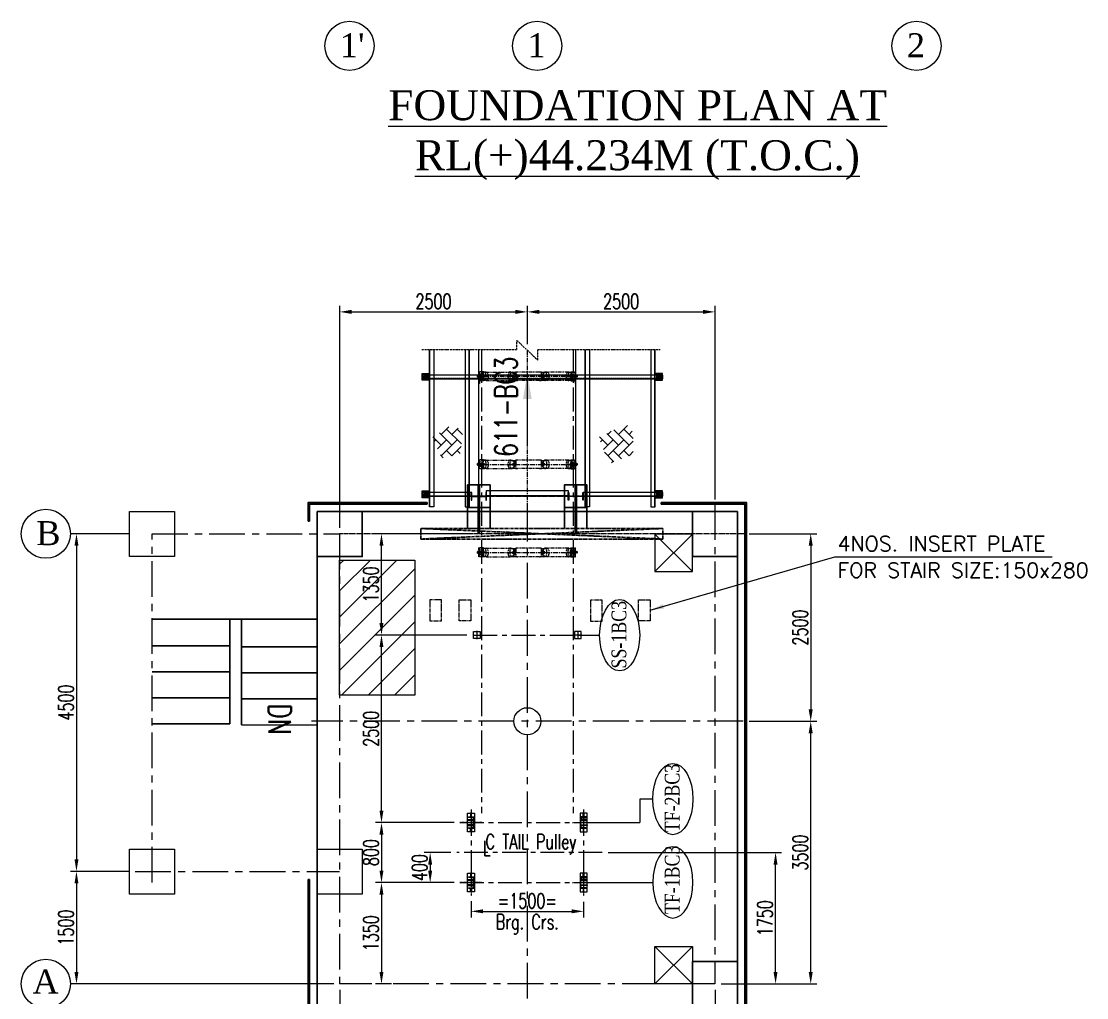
# Model space of a CAD drawing. Header units: millimetres. Extents: x -243837 to -5443, y 40 to 285140.
# Drawn here: x -180454 to -159164, y 9927 to 29450 of the extents above; entities that cross this region are included whole.
import ezdxf
from ezdxf.enums import TextEntityAlignment as Align

# ---------------------------------------------------------------- set-up
doc = ezdxf.new("R2010")
doc.units = ezdxf.units.MM
for name, pattern in [('ACAD_ISO06W100', [37.5, 24, -3, 0.5, -3, 0.5, -3, 0.5, -3]), ('CENTER', [50.8, 31.75, -6.35, 6.35, -6.35]), ('CENTER2', [1.125, 0.75, -0.125, 0.125, -0.125]), ('HIDDEN', [0.375, 0.25, -0.125]), ('PHANTOM', [63.5, 31.75, -6.35, 6.35, -6.35, 6.35, -6.35]), ('PHANTOM2', [1.25, 0.625, -0.125, 0.125, -0.125, 0.125, -0.125])]:
    doc.linetypes.add(name, pattern=pattern)
for name, color, linetype in [('0-45-GRID MARKS', 6, 'Continuous'), ('1', 7, 'Continuous'), ('11', 7, 'Continuous'), ('3', 3, 'Continuous'), ('center', 1, 'CENTER2'), ('CONTOUR35', 4, 'Continuous'), ('CONTOUR50', 4, 'Continuous'), ('MISC', 7, 'Continuous')]:
    doc.layers.add(name, color=color, linetype=linetype)
for name, color, linetype, lineweight in [('2', 3, 'Continuous', 20), ('5', 6, 'Continuous', 30), ('CEN', 1, 'CENTER', 9), ('DIM', 1, 'Continuous', 9), ('PHANTAM', 21, 'PHANTOM', 0), ('phantom', 4, 'PHANTOM', 5), ('R- PHANTOM', 3, 'PHANTOM', 9), ('R-CENTER', 1, 'CENTER2', 5), ('R-OBJECT', 2, 'Continuous', 20)]:
    doc.layers.add(name, color=color, linetype=linetype, lineweight=lineweight)
doc.styles.add('KA', font='romans.shx', dxfattribs={"width": 0.7})
doc.styles.add('ROMANS_BIG', font='romans.shx', dxfattribs={"width": 0.85, "bigfont": 'bigfont.shx'})
doc.styles.add('TIMES', font='times.ttf')
doc.dimstyles.new('100', dxfattribs={"dimscale": 75, "dimtxt": 3, "dimasz": 2.5, "dimexe": 1, "dimexo": 1.5, "dimgap": 1.5, "dimtad": 1, "dimdec": 0, "dimdsep": 46, "dimtxsty": 'ROMANS_BIG', "dimcen": 4, "dimdle": 2, "dimclrd": 1, "dimclre": 1, "dimclrt": 4, "dimadec": 1, "dimazin": 2, "dimtfac": 1, "dimtdec": 0, "dimtmove": 0, "dimatfit": 2, "dimfxl": 1, "dimtfill": 1, "dimarcsym": 0})
doc.dimstyles.new('KAT', dxfattribs={"dimscale": 125, "dimtxt": 2.5, "dimasz": 2, "dimexe": 1, "dimexo": 0.06, "dimgap": 0.5, "dimtad": 1, "dimdec": 0, "dimzin": 0, "dimdsep": 46, "dimtxsty": 'KA', "dimcen": 1.5, "dimclrd": 1, "dimclre": 1, "dimclrt": 4, "dimadec": 0, "dimazin": 0, "dimtfac": 1, "dimtdec": 0, "dimtmove": 0, "dimatfit": 2, "dimfxl": 1.5, "dimtolj": 1, "dimtzin": 0, "dimarcsym": 0})

# ---------------------------------------------------------------- blocks, each defined once
blk = doc.blocks.new('*D1023')
at = {"color": 1, "lineweight": -2, "transparency": 16777216}
for p, q in [((18481, 4083), (18481, 2199)), ((23481, 4083), (23481, 2199)), ((23321, 2279), (18641, 2279))]:
    blk.add_line(p, q, dxfattribs=at)
at = {"color": 1, "transparency": 16777216}
for points in [[(18641, 2305), (18641, 2252), (18481, 2279)], [(23321, 2305), (23321, 2252), (23481, 2279)]]:
    blk.add_solid(points, dxfattribs=at)
at = {"layer": 'DEFPOINTS', "color": 0, "transparency": 16777216}
for p in [(18481, 4163), (23481, 4163), (18481, 2279)]:
    blk.add_point(p, dxfattribs=at)
at = {"color": 2, "transparency": 16777216, "insert": (20981, 2419), "char_height": 200, "attachment_point": 5, "style": 'KA'}
blk.add_mtext('\\A1;5000', dxfattribs=at)
blk = doc.blocks.new('*D1024')
at = {"color": 1, "lineweight": -2, "transparency": 16777216}
for p, q in [((15677, 10163), (14894, 10163)), ((14974, 10003), (14974, 5823)), ((15677, 5663), (14894, 5663))]:
    blk.add_line(p, q, dxfattribs=at)
at = {"color": 1, "transparency": 16777216}
for points in [[(14948, 10003), (15001, 10003), (14974, 10163)], [(14948, 5823), (15001, 5823), (14974, 5663)]]:
    blk.add_solid(points, dxfattribs=at)
at = {"layer": 'DEFPOINTS', "color": 0, "transparency": 16777216}
for p in [(15757, 10163), (14974, 5663), (15757, 5663)]:
    blk.add_point(p, dxfattribs=at)
at = {"color": 2, "transparency": 16777216, "insert": (14834, 7913), "char_height": 200, "attachment_point": 5, "rotation": 90, "style": 'KA'}
blk.add_mtext('\\A1;4500', dxfattribs=at)
blk = doc.blocks.new('*D1025')
at = {"color": 1, "lineweight": -2, "transparency": 16777216}
for p, q in [((23481, 4083), (23481, 2727)), ((20981, 3708), (20981, 2727)), ((21141, 2807), (23321, 2807))]:
    blk.add_line(p, q, dxfattribs=at)
at = {"color": 1, "transparency": 16777216}
for points in [[(21141, 2833), (21141, 2780), (20981, 2807)], [(23321, 2833), (23321, 2780), (23481, 2807)]]:
    blk.add_solid(points, dxfattribs=at)
at = {"layer": 'DEFPOINTS', "color": 0, "transparency": 16777216}
for p in [(23481, 4163), (20981, 3788), (23481, 2807)]:
    blk.add_point(p, dxfattribs=at)
at = {"color": 2, "transparency": 16777216, "insert": (22231, 2947), "char_height": 200, "attachment_point": 5, "style": 'KA'}
blk.add_mtext('\\A1;2500', dxfattribs=at)
blk = doc.blocks.new('*D1026')
at = {"color": 1, "lineweight": -2, "transparency": 16777216}
for p, q in [((18481, 4083), (18481, 2727)), ((20981, 3708), (20981, 2727)), ((20821, 2807), (18641, 2807))]:
    blk.add_line(p, q, dxfattribs=at)
at = {"color": 1, "transparency": 16777216}
for points in [[(18641, 2833), (18641, 2780), (18481, 2807)], [(20821, 2833), (20821, 2780), (20981, 2807)]]:
    blk.add_solid(points, dxfattribs=at)
at = {"layer": 'DEFPOINTS', "color": 0, "transparency": 16777216}
for p in [(18481, 4163), (20981, 3788), (18481, 2807)]:
    blk.add_point(p, dxfattribs=at)
at = {"color": 2, "transparency": 16777216, "insert": (19731, 2947), "char_height": 200, "attachment_point": 5, "style": 'KA'}
blk.add_mtext('\\A1;2500', dxfattribs=at)
blk = doc.blocks.new('*D1027')
at = {"color": 1, "lineweight": -2, "transparency": 16777216}
for p, q in [((15677, 5663), (14894, 5663)), ((14974, 5503), (14974, 4323)), ((18401, 4163), (14894, 4163))]:
    blk.add_line(p, q, dxfattribs=at)
at = {"color": 1, "transparency": 16777216}
for points in [[(14948, 5503), (15001, 5503), (14974, 5663)], [(14948, 4323), (15001, 4323), (14974, 4163)]]:
    blk.add_solid(points, dxfattribs=at)
at = {"layer": 'DEFPOINTS', "color": 0, "transparency": 16777216}
for p in [(15757, 5663), (14974, 4163), (18481, 4163)]:
    blk.add_point(p, dxfattribs=at)
at = {"color": 2, "transparency": 16777216, "insert": (14834, 4913), "char_height": 200, "attachment_point": 5, "rotation": 90, "style": 'KA'}
blk.add_mtext('\\A1;1500', dxfattribs=at)
blk = doc.blocks.new('A$C665F34CB')
at = {"layer": '1'}
for p, q in [((-35, 0), (35, 0)), ((0, 35), (0, -35))]:
    blk.add_line(p, q, dxfattribs=at)
at = {"layer": '2'}
blk.add_lwpolyline([(-35, 35), (35, 35), (35, -35), (-35, -35)], close=True, dxfattribs=at)
for radius in [24, 20.4]:
    blk.add_circle((0, 0), radius, dxfattribs=at)
blk = doc.blocks.new('A$C04D51D45')
at = {"layer": '1', "lineweight": 9}
h = blk.add_hatch(dxfattribs=at)
h.set_pattern_fill('AR-HBONE', color=6, scale=25, angle=-90)
h.set_pattern_definition([(315, (225056.94, -3884224.86), (141.4213562, -1e-13), [300, -100]), (45, (225127.65, -3884295.57), (141.4213562, -1e-13), [300, -100])])
h.paths.add_polyline_path([(-1138, 1010), (-1265, 1288), (-982, 1464), (-861, 1352), (-894, 1063)])
h = blk.add_hatch(dxfattribs=at)
h.set_pattern_fill('AR-HBONE', color=6, scale=25, angle=-90)
h.set_pattern_definition([(315, (227276.91, -3884224.86), (141.4213562, -1e-13), [300, -100]), (45, (227347.62, -3884295.57), (141.4213562, -1e-13), [300, -100])])
h.paths.add_polyline_path([(1082, 930), (955, 1288), (1320, 1464), (1409, 1352), (1412, 1063)])
at = {"color": 1, "linetype": 'CENTER', "lineweight": 9, "ltscale": 2}
blk.add_line((0, 2446), (0, 0), dxfattribs=at)
at = {"layer": '1', "color": 6, "lineweight": 9}
for p, q in [((-645, 500), (-645, 2456)), ((645, 500), (645, 2456)), ((-544, 500), (-747, 500)), ((543, 500), (746, 500))]:
    blk.add_line(p, q, dxfattribs=at)
at = {"layer": '2', "color": 6, "lineweight": 9}
for p, q in [((-1305, 360), (-1305, 2456)), ((-1299, 360), (-1299, 2456)), ((-776, 360), (-776, 2456)), ((-770, 360), (-770, 2456)), ((770, 360), (770, 2456)), ((776, 360), (776, 2456)), ((1699, 360), (1699, 2456)), ((1705, 360), (1705, 2456)), ((-1405, 2066), (1805, 2066))]:
    blk.add_line(p, q, dxfattribs=at)
at = {"layer": '2', "color": 6, "linetype": 'ACAD_ISO06W100', "lineweight": 9}
blk.add_lwpolyline([(-1405, 2456), (-140, 2456), (-140, 2578), (140, 2315), (140, 2456), (1771, 2456)], dxfattribs=at)
at = {"layer": '2', "color": 6, "lineweight": 9}
for points in [[(-1245, 2456), (-1245, 360), (-1305, 360)], [(-830, 2456), (-830, 360), (-770, 360)], [(830, 2456), (830, 360), (770, 360)], [(1645, 2456), (1645, 360), (1705, 360)], [(-1400, 2116), (-1400, 2136), (-1310, 2136), (-1310, 2116)], [(1800, 2116), (1800, 2136), (1710, 2136), (1710, 2116)], [(1805, 2066), (1805, 2116), (-1405, 2116), (-1405, 2066)], [(-1310, 2066), (-1310, 2046), (-1400, 2046), (-1400, 2066)], [(1710, 2066), (1710, 2046), (1800, 2046), (1800, 2066)], [(-1400, 550), (-1400, 570), (-1310, 570), (-1310, 550)], [(1800, 550), (1800, 570), (1710, 570), (1710, 550)], [(-1310, 500), (-1310, 480), (-1400, 480), (-1400, 500)], [(1710, 500), (1710, 480), (1800, 480), (1800, 500)]]:
    blk.add_lwpolyline(points, dxfattribs=at)
for points in [[(-580, 2062, -0.414214), (-584, 2058), (-630, 2058, 0.414214), (-637, 2051), (-637, 2005, -0.414214), (-641, 2001), (-645, 2001), (-645, 2066), (-580, 2066)], [(580, 2062, 0.414214), (585, 2058), (631, 2058, -0.414214), (637, 2051), (637, 2005, 0.414214), (642, 2001), (645, 2001), (645, 2066), (580, 2066)]]:
    blk.add_lwpolyline(points, format="xyb", close=True, dxfattribs=at)
for points in [[(-544, 500), (-544, 575), (543, 575), (543, 500)], [(-747, 500), (-747, 550), (-1405, 550), (-1405, 500)], [(1805, 500), (1805, 550), (746, 550), (746, 500)]]:
    blk.add_lwpolyline(points, close=True, dxfattribs=at)
for points in [[(-739, 489, -0.414214), (-731, 497), (-559, 497, -0.414214), (-552, 489), (-552, 449), (-544, 449), (-544, 551), (-552, 551), (-552, 511, -0.414214), (-559, 503), (-731, 503, -0.414214), (-739, 511), (-739, 551), (-747, 551), (-747, 449), (-739, 449), (-739, 489)], [(738, 489, 0.414214), (731, 497), (559, 497, 0.414214), (551, 489), (551, 449), (543, 449), (543, 551), (551, 551), (551, 511, 0.414214), (559, 503), (731, 503, 0.414214), (738, 511), (738, 551), (746, 551), (746, 449), (738, 449), (738, 489)]]:
    blk.add_lwpolyline(points, format="xyb", dxfattribs=at)
at = {"layer": '3', "color": 6, "linetype": 'HIDDEN', "lineweight": 9}
blk.add_line((-1405, 2072), (1805, 2072), dxfattribs=at)
at = {"layer": '3', "color": 6, "lineweight": 9}
for p, q in [((-1405, 506), (-747, 506)), ((543, 506), (-544, 506)), ((746, 506), (1805, 506))]:
    blk.add_line(p, q, dxfattribs=at)
at = {"layer": 'CEN', "color": 1}
blk.add_line((-1285, 500), (1300, 500), dxfattribs=at)
at = {"layer": 'center', "ltscale": 0.1}
for p, q in [((-645, 650, -2), (-645, 0, -2)), ((645, 650), (645, 0)), ((-795, 500, -2), (-495, 500, -2)), ((495, 500), (795, 500))]:
    blk.add_line(p, q, dxfattribs=at)
at = {"layer": 'CONTOUR35'}
for p, q in [((-795, 650, -33255), (-795, 70, -33255)), ((-653, 650, -33255), (-653, 4, -33255)), ((-638, 650, -33255), (-638, 4, -33255)), ((-495, 650, -33255), (-495, 70, -33255)), ((495, 650, -33253), (495, 70, -33253)), ((638, 650, -33253), (638, 4, -33253)), ((653, 650, -33253), (653, 4, -33253)), ((795, 650, -33253), (795, 70, -33253))]:
    blk.add_line(p, q, dxfattribs=at)
for points, elevation in [([(-495, 350), (-495, 650), (-795, 650), (-795, 350)], -33255), ([(795, 350), (795, 650), (495, 650), (495, 350)], -33253)]:
    blk.add_lwpolyline(points, close=True, dxfattribs=dict(at, elevation=elevation))
at = {"layer": 'MISC', "color": 6, "linetype": 'PHANTOM2', "ltscale": 50}
for p, q in [((1805, -70), (-1420, 70)), ((-1420, -70), (1805, 70))]:
    blk.add_line(p, q, dxfattribs=at)
blk.add_lwpolyline([(1805, -70), (1805, 70), (-1420, 70), (-1420, -70)], close=True, dxfattribs=at)
at = {"layer": 'DIM', "color": 6, "lineweight": 9, "rotation": 270}
for p in [(-1355, 2091), (-1355, 525)]:
    blk.add_blockref('A$C665F34CB', p, dxfattribs=at)
at = {"layer": 'DIM', "color": 6, "lineweight": 9, "xscale": -1.000000000000001, "rotation": 90}
for p in [(1755, 2091), (1755, 525)]:
    blk.add_blockref('A$C665F34CB', p, dxfattribs=at)
blk = doc.blocks.new('A$Cc1e59ba2')
at = {"layer": 'phantom', "ltscale": 1.5}
h = blk.add_hatch(dxfattribs=at)
h.set_pattern_fill('ANSI31', color=256, scale=4, angle=90, style=0)
h.set_pattern_definition([(225, (-355.42745, -107.5471), (-0.3535534, 0.3535534), [])])
h.paths.add_polyline_path([(-656, -172), (-656, -173), (-658, -173), (-658, -172)])
h.paths.add_polyline_path([(-672, -172), (-672, -173), (-675, -173), (-675, -172)])
h = blk.add_hatch(dxfattribs=at)
h.set_pattern_fill('ANSI31', color=256, scale=4, angle=90, style=0)
h.set_pattern_definition([(225, (-355.42745, -138.30226), (-0.3535534, 0.3535534), [])])
h.paths.add_polyline_path([(-656, -525), (-656, -524), (-658, -524), (-658, -525)])
h.paths.add_polyline_path([(-672, -525), (-672, -524), (-675, -524), (-675, -525)])
for p, q in [((-677, 292), (-675, 293)), ((-677, 292), (-677, 281)), ((-656, 293), (-675, 293)), ((-659, 305), (-671, 305)), ((-671, 305), (-671, 293)), ((-671, 305), (-671, 293)), ((-671, 292), (-671, 281)), ((-665, 266), (-665, 290)), ((-660, 305), (-660, 292)), ((-659, 305), (-659, 293)), ((-659, 292), (-659, 281)), ((-653, 292), (-656, 293)), ((-653, 292), (-653, 281)), ((-605, 280), (-725, 280)), ((-725, 215), (-725, 280)), ((-605, 274), (-725, 274)), ((-718, 215), (-725, 215)), ((-722, 181), (-719, 208)), ((-722, 181), (-722, -104)), ((-718, 200), (-718, 274)), ((-718, 274), (-612, 274)), ((-612, 215), (-718, 215)), ((-635, 269), (-695, 269)), ((-695, 212), (-695, 269)), ((-635, 261), (-695, 261)), ((-635, 219), (-695, 219)), ((-635, 212), (-695, 212)), ((-653, 281), (-677, 281)), ((-675, 281), (-675, 280)), ((-673, 210), (-673, 225)), ((-672, 280), (-672, 274)), ((-672, 280), (-672, 274)), ((-671, 280), (-671, 277)), ((-659, 277), (-671, 277)), ((-671, 277), (-671, 275)), ((-671, 275), (-671, 209)), ((-671, 275), (-659, 275)), ((-659, 237), (-671, 237)), ((-665, 269), (-665, 274)), ((-660, 277), (-660, 275)), ((-659, 280), (-659, 277)), ((-659, 275), (-659, 209)), ((-658, 280), (-658, 274)), ((-658, 280), (-658, 273)), ((-657, 210), (-657, 225)), ((-655, 281), (-655, 280)), ((-651, 215), (-655, 215)), ((-645, 215), (-651, 215)), ((-635, 212), (-635, 269)), ((-612, 200), (-612, 274)), ((-605, 215), (-612, 215)), ((-608, 181), (-611, 206)), ((-608, 181), (-608, -104)), ((-605, 215), (-605, 280)), ((-722, -104), (-720, -129)), ((-718, -177), (-718, -134)), ((-673, -133), (-673, -148)), ((-657, -133), (-657, -148)), ((-612, -177), (-612, -134)), ((-608, -104), (-611, -129)), ((-722, -200), (-722, -497)), ((-720, -177), (-611, -177)), ((-720, -180), (-611, -180)), ((-695, -151), (-635, -151)), ((-695, -158), (-695, -151)), ((-693, -177), (-692, -175)), ((-689, -173), (-692, -175)), ((-692, -177), (-692, -175)), ((-692, -177), (-692, -175)), ((-673, -173), (-689, -173)), ((-675, -172), (-675, -173)), ((-656, -172), (-675, -172)), ((-656, -173), (-675, -173)), ((-672, -158), (-673, -159)), ((-673, -159), (-672, -158)), ((-673, -159), (-673, -160)), ((-673, -160), (-673, -159)), ((-673, -159), (-670, -159)), ((-670, -159), (-673, -159)), ((-673, -166), (-673, -172)), ((-657, -172), (-673, -172)), ((-657, -173), (-673, -173)), ((-658, -158), (-672, -158)), ((-658, -158), (-672, -158)), ((-672, -172), (-672, -173)), ((-670, -158), (-670, -166)), ((-661, -166), (-670, -166)), ((-665, -177), (-665, -166)), ((-661, -158), (-661, -166)), ((-657, -159), (-661, -159)), ((-657, -159), (-661, -159)), ((-658, -158), (-657, -159)), ((-658, -158), (-657, -159)), ((-657, -159), (-658, -158)), ((-658, -172), (-658, -173)), ((-657, -166), (-657, -158)), ((-657, -159), (-657, -160)), ((-657, -160), (-657, -159)), ((-657, -166), (-657, -172)), ((-642, -173), (-657, -173)), ((-656, -172), (-656, -173)), ((-642, -173), (-638, -175)), ((-639, -177), (-638, -175)), ((-639, -177), (-638, -175)), ((-638, -177), (-638, -175)), ((-635, -158), (-635, -151)), ((-608, -200, 8), (-608, -497, 8)), ((-720, -518), (-611, -518)), ((-720, -520), (-611, -520)), ((-718, -574), (-718, -520)), ((-695, -539), (-695, -546)), ((-695, -546), (-635, -546)), ((-693, -520), (-692, -522)), ((-692, -520), (-692, -522)), ((-692, -520), (-692, -522)), ((-689, -524), (-692, -522)), ((-673, -524), (-689, -524)), ((-675, -525), (-675, -524)), ((-656, -524), (-675, -524)), ((-656, -525), (-675, -525)), ((-657, -524), (-673, -524)), ((-657, -525), (-673, -525)), ((-673, -531), (-673, -525)), ((-673, -538), (-673, -537)), ((-673, -537), (-673, -538)), ((-673, -538), (-670, -538)), ((-672, -539), (-673, -538)), ((-673, -538), (-672, -539)), ((-670, -538), (-673, -538)), ((-673, -564), (-673, -549)), ((-672, -525), (-672, -524)), ((-658, -539), (-672, -539)), ((-658, -539), (-672, -539)), ((-661, -531), (-670, -531)), ((-670, -539), (-670, -531)), ((-665, -531), (-665, -520)), ((-661, -539), (-661, -531)), ((-657, -538), (-661, -538)), ((-657, -538), (-661, -538)), ((-658, -525), (-658, -524)), ((-658, -539), (-657, -538)), ((-658, -539), (-657, -538)), ((-657, -538), (-658, -539)), ((-642, -524), (-657, -524)), ((-657, -531), (-657, -525)), ((-657, -531), (-657, -539)), ((-657, -538), (-657, -537)), ((-657, -537), (-657, -538)), ((-657, -564), (-657, -549)), ((-656, -525), (-656, -524)), ((-642, -524), (-638, -522)), ((-639, -520), (-638, -522)), ((-639, -520), (-638, -522)), ((-638, -520), (-638, -522)), ((-635, -539), (-635, -546)), ((-612, -574), (-612, -520)), ((-722, -594), (-720, -568)), ((-722, -914, -33), (-722, -594)), ((-608, -594), (-611, -568)), ((-608, -914, -33), (-608, -594)), ((-718, -947, -33), (-725, -947, -33)), ((-725, -947, -33), (-725, -1012, -33)), ((-722, -914, -33), (-719, -940, -33)), ((-718, -933, -33), (-718, -1006, -33)), ((-612, -947, -33), (-718, -947, -33)), ((-635, -944, -33), (-695, -944, -33)), ((-695, -944, -33), (-695, -1001, -33)), ((-635, -951, -33), (-695, -951, -33)), ((-635, -993, -33), (-695, -993, -33)), ((-673, -943, -33), (-673, -958, -33)), ((-659, -934), (-671, -934)), ((-671, -934), (-671, -1026, -33)), ((-671, -934), (-671, -1026, -33)), ((-671, -1007, -33), (-671, -941, -33)), ((-659, -969, -33), (-671, -969, -33)), ((-660, -934), (-660, -1025, -33)), ((-659, -934), (-659, -1026, -33)), ((-659, -1007, -33), (-659, -941, -33)), ((-657, -943, -33), (-657, -958, -33)), ((-651, -947, -33), (-655, -947, -33)), ((-645, -947, -33), (-651, -947, -33)), ((-635, -944, -33), (-635, -1001, -33)), ((-612, -933, -33), (-612, -1006, -33)), ((-605, -947, -33), (-612, -947, -33)), ((-608, -914, -33), (-611, -939, -33)), ((-605, -947, -33), (-605, -1012, -33)), ((-605, -1006, -33), (-725, -1006, -33)), ((-605, -1012, -33), (-725, -1012, -33)), ((-718, -1006, -33), (-612, -1006, -33)), ((-635, -1001, -33), (-695, -1001, -33)), ((-677, -1025, -33), (-677, -1014, -33)), ((-653, -1014, -33), (-677, -1014, -33)), ((-677, -1025, -33), (-675, -1026, -33)), ((-675, -1014, -33), (-675, -1012, -33)), ((-656, -1026, -33), (-675, -1026, -33)), ((-672, -1012, -33), (-672, -1006, -33)), ((-672, -1012, -33), (-672, -1006, -33)), ((-671, -1009, -33), (-671, -1007, -33)), ((-671, -1007, -33), (-659, -1007, -33)), ((-659, -1009, -33), (-671, -1009, -33)), ((-671, -1012, -33), (-671, -1009, -33)), ((-671, -1025, -33), (-671, -1014, -33)), ((-665, -999, -33), (-665, -1023, -33)), ((-665, -1001, -33), (-665, -1006, -33)), ((-660, -1009, -33), (-660, -1007, -33)), ((-659, -1012, -33), (-659, -1009, -33)), ((-659, -1025, -33), (-659, -1014, -33)), ((-658, -1012, -33), (-658, -1006, -33)), ((-658, -1012, -33), (-658, -1006, -33)), ((-653, -1025, -33), (-656, -1026, -33)), ((-655, -1014, -33), (-655, -1012, -33)), ((-653, -1025, -33), (-653, -1014, -33))]:
    blk.add_line(p, q, dxfattribs=at)
at = {"layer": 'phantom', "color": 1, "linetype": 'CENTER', "ltscale": 2}
blk.add_line((-665, -1037, 8), (-665, 310, 8), dxfattribs=at)
at = {"layer": 'phantom', "ltscale": 1.5}
for points in [[(-695, -166), (-695, -158), (-635, -158), (-635, -166)], [(-695, -531), (-695, -539), (-635, -539), (-635, -531)]]:
    blk.add_lwpolyline(points, close=True, dxfattribs=at)
for centre in [(-665, 209), (-665, -941, -33)]:
    blk.add_circle(centre, 6, dxfattribs=at)
for centre, radius, start, end in [((-674, 289), 4.24, 45, 135), ((-665, 295), 10.9, 56.6036, 123.3964), ((-665, 278), 15, 66.4634, 113.5366), ((-656, 289), 4.24, 45, 135), ((-632, -200), 90, 165.2922, 180), ((-698, -200), 90, 0, 14.7078), ((-632, -497), 90, 180, 194.7078), ((-698, -497), 90, 345.2922, 0), ((-665, -925), 10.9, 236.6036, 303.3964), ((-674, -1022, -33), 4.24, 225, 315), ((-665, -1011, -33), 15, 246.4634, 293.5366), ((-656, -1022, -33), 4.24, 225, 315)]:
    blk.add_arc(centre, radius, start, end, dxfattribs=at)
for centre, major_axis, start_param, end_param in [((-665, 181), (-57.1, 0), 5.761132, 9.946831), ((-665, 225), (-8, 0), 5.576234, 10.13173), ((-665, -549), (-8, 0), 5.576234, 10.13173), ((-665, -594), (-57.1, 0), 5.761132, 9.946831)]:
    blk.add_ellipse(centre, major_axis=major_axis, ratio=0.5, start_param=start_param, end_param=end_param, dxfattribs=at)
for centre, major_axis in [((-665, 206), (-54.2, 0)), ((-665, 210), (-8, 0)), ((-665, 226), (-7, 0)), ((-665, -568), (-54.2, 0)), ((-665, -564), (-8, 0)), ((-665, -548), (-7, 0))]:
    blk.add_ellipse(centre, major_axis=major_axis, ratio=0.5, dxfattribs=at)
at = {"layer": 'phantom', "ltscale": 1.5, "extrusion": (0, 0, -1)}
for centre, major_axis, start_param, end_param in [((-665, -104), (-57.1, 0), 5.761132, 9.946831), ((-665, -148), (-8, 0), 5.576234, 10.13173), ((-665, -914, -33), (-57.1, 0), 5.761132, 9.946831), ((-665, -958, -33), (-8, 0), 5.576234, 10.13173)]:
    blk.add_ellipse(centre, major_axis=major_axis, ratio=0.5, start_param=start_param, end_param=end_param, dxfattribs=at)
for centre, major_axis in [((-665, -129), (-54.2, 0)), ((-665, -133), (-8, 0)), ((-665, -149), (-7, 0)), ((-665, -939, -33), (-54.2, 0)), ((-665, -943, -33), (-8, 0)), ((-665, -959, -33), (-7, 0))]:
    blk.add_ellipse(centre, major_axis=major_axis, ratio=0.5, dxfattribs=at)
blk = doc.blocks.new('*D1028')
at = {"color": 1, "lineweight": -2, "transparency": 16777216}
for p, q in [((18481, 10243), (18481, 13201)), ((20981, 12690), (20981, 13201)), ((18641, 13121), (20821, 13121))]:
    blk.add_line(p, q, dxfattribs=at)
at = {"color": 1, "transparency": 16777216}
for points in [[(18641, 13148), (18641, 13094), (18481, 13121)], [(20821, 13148), (20821, 13094), (20981, 13121)]]:
    blk.add_solid(points, dxfattribs=at)
at = {"layer": 'DEFPOINTS', "color": 0, "transparency": 16777216}
for p in [(20981, 13121), (20981, 12610), (18481, 10163, 27)]:
    blk.add_point(p, dxfattribs=at)
at = {"color": 2, "transparency": 16777216, "insert": (19731, 13261), "char_height": 200, "attachment_point": 5, "style": 'KA'}
blk.add_mtext('\\A1;2500', dxfattribs=at)
blk = doc.blocks.new('*D1029')
at = {"color": 1, "lineweight": -2, "transparency": 16777216}
for p, q in [((20981, 12690), (20981, 13201)), ((23481, 10618), (23481, 13201)), ((21141, 13121), (23321, 13121))]:
    blk.add_line(p, q, dxfattribs=at)
at = {"color": 1, "transparency": 16777216}
for points in [[(21141, 13148), (21141, 13094), (20981, 13121)], [(23321, 13148), (23321, 13094), (23481, 13121)]]:
    blk.add_solid(points, dxfattribs=at)
at = {"layer": 'DEFPOINTS', "color": 0, "transparency": 16777216}
for p in [(23481, 13121), (20981, 12610), (23481, 10538, 27)]:
    blk.add_point(p, dxfattribs=at)
at = {"color": 2, "transparency": 16777216, "insert": (22231, 13261), "char_height": 200, "attachment_point": 5, "style": 'KA'}
blk.add_mtext('\\A1;2500', dxfattribs=at)
blk = doc.blocks.new('*D1043')
at = {"color": 1, "lineweight": -2, "transparency": 16777216}
for p, q in [((23936, 10163), (24836, 10163)), ((24756, 10003), (24756, 7823)), ((23936, 7663), (24836, 7663))]:
    blk.add_line(p, q, dxfattribs=at)
at = {"color": 1, "transparency": 16777216}
for points in [[(24729, 10003), (24783, 10003), (24756, 10163)], [(24729, 7823), (24783, 7823), (24756, 7663)]]:
    blk.add_solid(points, dxfattribs=at)
at = {"layer": 'DEFPOINTS', "color": 0, "transparency": 16777216}
for p in [(23856, 10163, 27), (23856, 7663), (24756, 7663)]:
    blk.add_point(p, dxfattribs=at)
at = {"color": 2, "transparency": 16777216, "insert": (24616, 8913), "char_height": 200, "attachment_point": 5, "rotation": 90, "style": 'KA'}
blk.add_mtext('\\A1;2500', dxfattribs=at)
blk = doc.blocks.new('*D1030')
at = {"color": 1, "lineweight": -2, "transparency": 16777216}
for p, q in [((22059, 5914), (24368, 5914)), ((24288, 4323), (24288, 5754)), ((23561, 4163), (24368, 4163))]:
    blk.add_line(p, q, dxfattribs=at)
at = {"color": 1, "transparency": 16777216}
for points in [[(24261, 5754), (24314, 5754), (24288, 5914)], [(24261, 4323), (24314, 4323), (24288, 4163)]]:
    blk.add_solid(points, dxfattribs=at)
at = {"layer": 'DEFPOINTS', "color": 0, "transparency": 16777216}
for p in [(21979, 5914, 149), (24288, 5914), (23481, 4163, 27)]:
    blk.add_point(p, dxfattribs=at)
at = {"color": 2, "transparency": 16777216, "insert": (24148, 5038), "char_height": 200, "attachment_point": 5, "rotation": 90, "style": 'KA'}
blk.add_mtext('\\A1;1750', dxfattribs=at)
blk = doc.blocks.new('*D1031')
at = {"color": 1, "lineweight": -2, "transparency": 16777216}
for p, q in [((23936, 7663), (24836, 7663)), ((24756, 4323), (24756, 7503)), ((23561, 4163), (24836, 4163))]:
    blk.add_line(p, q, dxfattribs=at)
at = {"color": 1, "transparency": 16777216}
for points in [[(24729, 7503), (24783, 7503), (24756, 7663)], [(24729, 4323), (24783, 4323), (24756, 4163)]]:
    blk.add_solid(points, dxfattribs=at)
at = {"layer": 'DEFPOINTS', "color": 0, "transparency": 16777216}
for p in [(23856, 7663, 27), (24756, 7663), (23481, 4163, 27)]:
    blk.add_point(p, dxfattribs=at)
at = {"color": 2, "transparency": 16777216, "insert": (24616, 5913), "char_height": 200, "attachment_point": 5, "rotation": 90, "style": 'KA'}
blk.add_mtext('\\A1;3500', dxfattribs=at)
blk = doc.blocks.new('A$C5DC45814')
blk = doc.blocks.new('A$C8224f3f4')
at = {"layer": 'CEN', "ltscale": 0.05}
blk.add_line((-222, -121), (-571, -121), dxfattribs=at)
at = {"layer": 'R-CENTER', "ltscale": 0.1}
for p, q in [((-397, -267), (-397, 26)), ((-432, -169), (-432, -74)), ((-362, -169), (-362, -74))]:
    blk.add_line(p, q, dxfattribs=at)
at = {"layer": 'R-OBJECT'}
for p, q in [((-472, -86), (-472, -161)), ((-472, -161), (-472, -86)), ((-472, -86), (-469, -86)), ((-465, -90), (-460, -147)), ((-333, -147), (-328, -90)), ((-324, -86), (-322, -86)), ((-322, -86), (-322, -161)), ((-322, -161), (-472, -161)), ((-450, -156), (-343, -156))]:
    blk.add_line(p, q, dxfattribs=at)
at = {"layer": 'R-OBJECT', "ltscale": 0.2}
blk.add_lwpolyline([(-272, -169), (-522, -169), (-522, -74), (-272, -74)], close=True, dxfattribs=at)
at = {"layer": 'R-OBJECT'}
for points in [[(-472, -126), (-522, -126), (-522, -116), (-472, -116)], [(-427, -156), (-427, -74), (-437, -74), (-437, -156)], [(-367, -156), (-367, -74), (-357, -74), (-357, -156)], [(-322, -126), (-272, -126), (-272, -116), (-322, -116)]]:
    blk.add_lwpolyline(points, close=True, dxfattribs=at)
for centre, radius, start, end in [((-469, -90), 4, 5, 90), ((-324, -90), 4, 90, 175), ((-450, -146), 10, 185, 270), ((-343, -146), 10, 270, 355)]:
    blk.add_arc(centre, radius, start, end, dxfattribs=at)
blk = doc.blocks.new('*D1032')
at = {"color": 1, "lineweight": -2, "transparency": 16777216}
for p, q in [((20004, 6313), (18958, 6313)), ((19038, 6153), (19038, 5673)), ((20004, 5513), (18958, 5513))]:
    blk.add_line(p, q, dxfattribs=at)
at = {"color": 1, "transparency": 16777216}
for points in [[(19011, 6153), (19064, 6153), (19038, 6313)], [(19011, 5673), (19064, 5673), (19038, 5513)]]:
    blk.add_solid(points, dxfattribs=at)
at = {"layer": 'DEFPOINTS', "color": 0, "transparency": 16777216}
for p in [(20084, 6313, 27), (19038, 5513), (20084, 5513, 27)]:
    blk.add_point(p, dxfattribs=at)
at = {"color": 2, "transparency": 16777216, "insert": (18898, 5913), "char_height": 200, "attachment_point": 5, "rotation": 90, "style": 'KA'}
blk.add_mtext('\\A1;800', dxfattribs=at)
blk = doc.blocks.new('*D1033')
at = {"color": 1, "lineweight": -2, "transparency": 16777216}
for p, q in [((20004, 5513), (18958, 5513)), ((19038, 5353), (19038, 4323)), ((19172, 4163), (18958, 4163))]:
    blk.add_line(p, q, dxfattribs=at)
at = {"color": 1, "transparency": 16777216}
for points in [[(19011, 5353), (19064, 5353), (19038, 5513)], [(19011, 4323), (19064, 4323), (19038, 4163)]]:
    blk.add_solid(points, dxfattribs=at)
at = {"layer": 'DEFPOINTS', "color": 0, "transparency": 16777216}
for p in [(20084, 5513, 27), (19038, 4163), (19252, 4163)]:
    blk.add_point(p, dxfattribs=at)
at = {"color": 2, "transparency": 16777216, "insert": (18898, 4838), "char_height": 200, "attachment_point": 5, "rotation": 90, "style": 'KA'}
blk.add_mtext('\\A1;1350', dxfattribs=at)
blk = doc.blocks.new('*D1034')
at = {"color": 1, "lineweight": -2, "transparency": 16777216}
for p, q in [((20174, 8813), (18958, 8813)), ((19038, 6473), (19038, 8653)), ((20004, 6313), (18958, 6313))]:
    blk.add_line(p, q, dxfattribs=at)
at = {"color": 1, "transparency": 16777216}
for points in [[(19011, 8653), (19064, 8653), (19038, 8813)], [(19011, 6473), (19064, 6473), (19038, 6313)]]:
    blk.add_solid(points, dxfattribs=at)
at = {"layer": 'DEFPOINTS', "color": 0, "transparency": 16777216}
for p in [(19038, 8813), (20254, 8813, 27), (20084, 6313, 27)]:
    blk.add_point(p, dxfattribs=at)
at = {"color": 2, "transparency": 16777216, "insert": (18898, 7563), "char_height": 200, "attachment_point": 5, "rotation": 90, "style": 'KA'}
blk.add_mtext('\\A1;2500', dxfattribs=at)
blk = doc.blocks.new('*D1035')
at = {"color": 1, "lineweight": -2, "transparency": 16777216}
for p, q in [((20231, 5267), (20231, 5050)), ((21731, 5259), (21731, 5050)), ((20391, 5130), (21571, 5130))]:
    blk.add_line(p, q, dxfattribs=at)
at = {"color": 1, "transparency": 16777216}
for points in [[(20391, 5157), (20391, 5104), (20231, 5130)], [(21571, 5157), (21571, 5104), (21731, 5130)]]:
    blk.add_solid(points, dxfattribs=at)
at = {"layer": 'DEFPOINTS', "color": 0, "transparency": 16777216}
for p in [(20231, 5347, 27), (21731, 5339, 27), (21731, 5130)]:
    blk.add_point(p, dxfattribs=at)
at = {"color": 2, "transparency": 16777216, "char_height": 200, "attachment_point": 5, "style": 'KA'}
for s, insert in [('\\A1;=1500=', (20981, 5270)), ('\\A1;Brg. Crs.', (20981, 4957))]:
    blk.add_mtext(s, dxfattribs=dict(at, insert=insert))
blk = doc.blocks.new('*D1044')
at = {"color": 1, "lineweight": -2, "transparency": 16777216}
for p, q in [((19960, 5914), (19606, 5914)), ((19686, 5754), (19686, 5673)), ((20004, 5513), (19606, 5513))]:
    blk.add_line(p, q, dxfattribs=at)
at = {"color": 1, "transparency": 16777216}
for points in [[(19660, 5754), (19713, 5754), (19686, 5914)], [(19660, 5673), (19713, 5673), (19686, 5513)]]:
    blk.add_solid(points, dxfattribs=at)
at = {"layer": 'DEFPOINTS', "color": 0, "transparency": 16777216}
for p in [(20040, 5914, 149), (19686, 5513), (20084, 5513, 27)]:
    blk.add_point(p, dxfattribs=at)
at = {"color": 2, "transparency": 16777216, "insert": (19546, 5713), "char_height": 200, "attachment_point": 5, "rotation": 90, "style": 'KA'}
blk.add_mtext('\\A1;400', dxfattribs=at)
blk = doc.blocks.new('*D1036')
at = {"color": 1, "lineweight": -2, "transparency": 16777216}
for p, q in [((20174, 10163), (18958, 10163)), ((19038, 8973), (19038, 10003)), ((20174, 8813), (18958, 8813))]:
    blk.add_line(p, q, dxfattribs=at)
at = {"color": 1, "transparency": 16777216}
for points in [[(19011, 10003), (19064, 10003), (19038, 10163)], [(19011, 8973), (19064, 8973), (19038, 8813)]]:
    blk.add_solid(points, dxfattribs=at)
at = {"layer": 'DEFPOINTS', "color": 0, "transparency": 16777216}
for p in [(19038, 10163), (20254, 10163), (20254, 8813, 27)]:
    blk.add_point(p, dxfattribs=at)
at = {"color": 2, "transparency": 16777216, "insert": (18898, 9488), "char_height": 200, "attachment_point": 5, "rotation": 90, "style": 'KA'}
blk.add_mtext('\\A1;1350', dxfattribs=at)
blk = doc.blocks.new('RL41.234 NEW')
at = {"color": 1}
for centre in [(17845.9, 1842.8, 47.4), (20345.9, 1842.8, 47.4), (25399.9, 1842.8, 47.4)]:
    blk.add_circle(centre, 327.5, dxfattribs=at)
at = {"color": 2, "style": 'TIMES'}
for s, p in [("1'", (17717.7, 1691, 47.4)), ('1', (20217.7, 1691, 47.4)), ('2', (25271.7, 1691, 47.4))]:
    blk.add_text(s, height=320, dxfattribs=at).set_placement(p)
at = {"color": 2, "insert": (17501.2, 1252, 20.7), "char_height": 400, "width": 8194.311, "attachment_point": 1, "style": 'TIMES'}
blk.add_mtext('\\pi860.96;{\\LFOUNDATION PLAN AT \\P\\pi1216.4;RL(+)44.234M (T.O.C.)}', dxfattribs=at)
blk = doc.blocks.new('26.349')
h = blk.add_hatch()
h.set_pattern_fill('ANSI31', color=256, scale=2000)
h.set_pattern_definition([(45, (-861137.82, -289678.22), (-176.776695, 176.776695), [])])
h.paths.add_polyline_path([(19480.6, 8013.4), (18480.6, 8013.4), (18480.6, 9813.4), (19480.6, 9813.4)])
at = {"color": 3}
blk.add_line((20980.6, 12307.3, -74.3), (20980.6, 11334.4, -74.3), dxfattribs=at)
at = {"extrusion": (2.19374e-05, 8.32517e-06, 1)}
for p, q in [((23180.6, 10159.4, 74.1), (22680.6, 9659.4, 74.2)), ((22680.6, 10159.4, 74.1), (23180.6, 9659.4, 74.1))]:
    blk.add_line(p, q, dxfattribs=at)
at = {"color": 1}
for p, q in [((21707.6, 8813.4, 47.4), (21943.7, 8813.4, 47.4)), ((22653, 6626.9, 47.4), (22480.4, 6626.9, 47.4)), ((22480.4, 6626.9, 47.4), (22480.4, 6313.4, 47.4)), ((21877.5, 6313.4, 47.4), (22480.4, 6313.4, 47.4)), ((21877.5, 5513.4, 47.4), (22660.6, 5513.4, 47.4))]:
    blk.add_line(p, q, dxfattribs=at)
at = {"extrusion": (2.19374e-05, -8.32517e-06, 1)}
for p, q in [((23180.6, 4163.4, 47.4), (22680.6, 4663.4, 47.4)), ((22680.6, 4163.4, 47.4), (23180.6, 4663.4, 47.4))]:
    blk.add_line(p, q, dxfattribs=at)
at = {"color": 6, "elevation": 47.4}
for points in [[(15680.6, 10459.4), (16280.6, 10459.4), (16280.6, 9859.4), (15680.6, 9859.4)], [(15680.6, 5959.4), (16280.6, 5959.4), (16280.6, 5359.4), (15680.6, 5359.4)], [(18180.5, 5959.4), (18780.5, 5959.4), (18780.5, 5359.4), (18180.5, 5359.4)]]:
    blk.add_lwpolyline(points, close=True, dxfattribs=at)
at = {"extrusion": (2.19374e-05, 8.32517e-06, 1), "elevation": 74.7}
blk.add_lwpolyline([(22680.6, 10159.4), (22680.6, 9659.4), (23180.6, 9659.4), (23180.6, 10159.4)], close=True, dxfattribs=at)
at = {"extrusion": (2.19374e-05, -8.32517e-06, 1), "elevation": 47.9}
blk.add_lwpolyline([(22680.6, 4163.4), (22680.6, 4663.4), (23180.6, 4663.4), (23180.6, 4163.4)], close=True, dxfattribs=at)
at = {"color": 1}
for centre in [(14566.9, 10163.4, 47.4), (14566.9, 4163.4, 47.4)]:
    blk.add_circle(centre, 327.5, dxfattribs=at)
blk.add_circle((20980.5, 7663.6, 20.7), 180.9)
for centre in [(22211, 8811.1, 47.4), (22920.3, 6626.9, 47.4)]:
    blk.add_ellipse(centre, major_axis=(0, -475), ratio=0.56274, dxfattribs=at)
at = {"color": 1, "extrusion": (0, 0, -1)}
blk.add_ellipse((22920.3, 5516.3, 47.4), major_axis=(0, 475), ratio=0.56274, dxfattribs=at)
at = {"color": 3}
blk.add_solid([(20922.9, 11960.7, -74.3), (21038.4, 11960.7, -74.3), (20980.6, 12307.2, -74.3)], dxfattribs=at)
at = {"layer": '0-45-GRID MARKS'}
for p, q in [((19648.3, 10579.4, 47.4), (19648.3, 10559.4, 47.4)), ((22763.4, 10579.4, 47.4), (22763.4, 10559.4, 47.4)), ((18060.6, 10329.1, 47.4), (18080.6, 10329.1, 47.4)), ((18060.6, 5553.3, 47.4), (18080.6, 5553.3, 47.4))]:
    blk.add_line(p, q, dxfattribs=at)
at = {"layer": '0-45-GRID MARKS', "elevation": 47.4}
for points in [[(18060.6, 10329.1), (18060.6, 10579.4), (19648.3, 10579.4)], [(22763.4, 10579.4), (23900.6, 10579.4), (23900.6, 3743.4), (18060.6, 3743.4), (18060.6, 5553.3)], [(18080.6, 10329.1), (18080.6, 10559.4), (19648.3, 10559.4)], [(22763.4, 10559.4), (23880.6, 10559.4), (23880.6, 3763.4), (18080.6, 3763.4), (18080.6, 5553.3)]]:
    blk.add_lwpolyline(points, dxfattribs=at)
for points in [[(18180.6, 10459.4), (18780.6, 10459.4), (18780.6, 9859.4), (18180.6, 9859.4)], [(18180.6, 10459.4), (23780.6, 10459.4), (23780.6, 3863.4), (18180.6, 3863.4)], [(23180.6, 10459.4), (23780.6, 10459.4), (23780.6, 9859.4), (23180.6, 9859.4)], [(23180.6, 4463.4), (23780.6, 4463.4), (23780.6, 3863.4), (23180.6, 3863.4)]]:
    blk.add_lwpolyline(points, close=True, dxfattribs=at)
at = {"layer": '5', "color": 3, "ltscale": 0.75, "extrusion": (-8.32378e-06, 2.19344e-05, 1)}
for p, q in [((15980.6, 8669.5, 1468150.1), (17017.6, 8669.5, 1468150.1)), ((17172.6, 8655.1, 1468150.1), (18180.6, 8655.1, 1468150.1)), ((15980.6, 8323.6, 1468150.1), (17017.6, 8323.6, 1468150.1)), ((17172.6, 8309.2, 1468150.1), (18180.6, 8308.1, 1468150.1)), ((15980.6, 7976.3, 1468150.1), (17017.6, 7976.4, 1468150.1)), ((17172.6, 7962, 1468150.1), (18180.6, 7960.8, 1468150.1)), ((15980.6, 7629, 1468150.1), (17017.6, 7629.1, 1468150.1)), ((17172.6, 7614.7, 1468150.1), (18180.6, 7613.6, 1468150.1))]:
    blk.add_line(p, q, dxfattribs=at)
at = {"layer": 'CEN', "color": 1, "ltscale": 15}
for p, q in [((20980.6, 10538.4, 47.4), (20980.6, 3813.4, 47.4)), ((23480.6, 10556.4, 47.4), (23480.6, 4163.4, 47.4)), ((15980.6, 5513.6, 47.4), (15980.6, 10163.4, 47.4)), ((15980.6, 10163.4, 47.4), (18480.6, 10163.4, 47.4)), ((18480.6, 10163.4, 47.4), (18480.6, 4163.4, 47.4)), ((23855.6, 7663.4, 20.7), (18105.6, 7663.4, 20.7)), ((15756.6, 5663.4, 47.4), (18480.6, 5663.4, 47.4)), ((23480.6, 4163.4, 47.4), (18480.6, 4163.4, 47.4))]:
    blk.add_line(p, q, dxfattribs=at)
at = {"layer": 'CEN', "color": 1}
blk.add_line((23866.4, 10163.4, 47.4), (18480.6, 10163.4, 47.4), dxfattribs=at)
at = {"layer": 'CONTOUR50', "ltscale": 0.75, "extrusion": (-8.32378e-06, 2.19344e-05, 1)}
blk.add_line((15980.6, 9025.6, 47.4), (18180.6, 9025.6, 47.4), dxfattribs=at)
at = {"layer": 'CONTOUR50', "ltscale": 0.75}
for p, q in [((17019.2, 7629.1, 1468150.1), (17019.2, 9025.6, 47.4)), ((17174.2, 7614.7, 1468150.1), (17174.2, 9025.6, 47.4))]:
    blk.add_line(p, q, dxfattribs=at)
at = {"layer": 'PHANTAM', "ltscale": 200}
for p, q in [((21707.6, 8813.4, 47.4), (21599.6, 8813.4, 47.4)), ((21653.6, 8867.4, 47.4), (21653.6, 8759.4, 47.4))]:
    blk.add_line(p, q, dxfattribs=at)
at = {"layer": 'PHANTAM', "ltscale": 200, "elevation": 47.4}
blk.add_lwpolyline([(21698.6, 8768.4), (21698.6, 8858.4), (21608.6, 8858.4), (21608.6, 8768.4)], close=True, dxfattribs=at)
at = {"layer": 'R- PHANTOM'}
for points, elevation in [([(19682.7, 9283.2), (19682.7, 9003.2), (19837.7, 9003.2), (19837.7, 9283.2)], 184.2), ([(20226.8, 9283.2), (20226.8, 9003.2), (20071.8, 9003.2), (20071.8, 9283.2)], 184.2), ([(21823, 9278.8), (21823, 8998.8), (21978, 8998.8), (21978, 9278.8)], 47.4), ([(22615.5, 9283.3), (22615.5, 9003.3), (22460.5, 9003.3), (22460.5, 9283.3)], 184.2)]:
    blk.add_lwpolyline(points, close=True, dxfattribs=dict(at, elevation=elevation))
at = {"layer": 'R-CENTER', "color": 1, "linetype": 'CENTER', "ltscale": 10}
for p, q in [((20371.7, 12619.4, 6.9), (20371.7, 6438.4, 6.9)), ((21591.5, 12619.4, 6.9), (21591.6, 6438.4, 6.9)), ((20253.6, 8813.4, 47.4), (20361.6, 8813.4, 47.4)), ((20253.6, 8813.4, 47.4), (20361.6, 8813.4, 47.4)), ((20262.6, 8813.4, 47.4), (21698.6, 8813.4, 47.4)), ((20307.6, 8867.4, 47.4), (20307.6, 8759.4, 47.4)), ((20307.6, 8867.4, 47.4), (20307.6, 8759.4, 47.4)), ((21707.6, 8813.4, 47.4), (21599.6, 8813.4, 47.4)), ((21653.6, 8867.4, 47.4), (21653.6, 8759.4, 47.4)), ((20230.6, 6454.2, 47.4), (20230.6, 5383.5, 47.4)), ((21730.5, 6454.2, 47.4), (21730.5, 5383.5, 47.4)), ((20083.6, 6313.4, 47.4), (21877.5, 6313.4, 47.4)), ((21979.5, 5913.6, 169.5), (20040.5, 5913.6, 169.5)), ((20083.6, 5513.4, 47.4), (21877.5, 5513.4, 47.4))]:
    blk.add_line(p, q, dxfattribs=at)
at = {"layer": 'R-OBJECT', "ltscale": 10}
for points, elevation in [([(18480.6, 9813.4), (19480.6, 9813.4), (19480.6, 8013.4), (18480.6, 8013.4)], 47.4), ([(20262.6, 8768.4), (20262.6, 8858.4), (20352.6, 8858.4), (20352.6, 8768.4)], 47.4), ([(20262.6, 8768.4), (20262.6, 8858.4), (20352.6, 8858.4), (20352.6, 8768.4)], -82.2), ([(21698.6, 8768.4), (21698.6, 8858.4), (21608.6, 8858.4), (21608.6, 8768.4)], -82.2)]:
    blk.add_lwpolyline(points, close=True, dxfattribs=dict(at, elevation=elevation))
blk.add_blockref('A$C04D51D45', (20980.6, 10163.4, 47.4))
at = {"layer": '11', "linetype": 'ByBlock', "extrusion": (-8.32378e-06, 2.19344e-05, 1)}
ref = blk.add_blockref('A$C5DC45814', (17546.5, 9169.8, 1678344.1), dxfattribs=dict(at, xscale=0.7199999999084189, yscale=0.7199999999084189, zscale=0.7199999999084189, rotation=269.9930526763674))
ref.add_attrib('SS', 'DN', (17546.3, 7862.7, 1678344.1), dxfattribs={"layer": '0', "extrusion": (-8.32378e-06, 2.19344e-05, 1), "height": 300, "rotation": 269.99305, "style": 'ROMANS_BIG', "width": 0.75})
at = {"layer": 'R- PHANTOM', "linetype": 'Continuous', "rotation": 270}
for p in [(21344.8, 11597.5, 39.9), (21344.8, 10423.5, 39.9), (21344.7, 9249.5, 39.9)]:
    blk.add_blockref('A$Cc1e59ba2', p, dxfattribs=at)
at = {"layer": 'R-OBJECT', "ltscale": 0.2, "rotation": 90}
for p in [(20109.7, 6710, 47.4), (20109.4, 5910, 47.4)]:
    blk.add_blockref('A$C8224f3f4', p, dxfattribs=at)
at = {"layer": 'R-OBJECT', "ltscale": 0.2, "xscale": -1, "rotation": 270}
for p in [(21851.7, 6710, 47.4), (21851.7, 5910, 47.4)]:
    blk.add_blockref('A$C8224f3f4', p, dxfattribs=at)
at = {"color": 2, "style": 'TIMES'}
for s, p in [('B', (14438.7, 10011.5, 47.4)), ('A', (14389.3, 4034.4, 47.4))]:
    blk.add_text(s, height=320, dxfattribs=at).set_placement(p)
at = {"color": 2, "style": 'KA'}
for s, p in [('4NOS. INSERT PLATE', (25115.6, 9871.1, 20.7)), ('FOR STAIR SIZE:150x280', (25115.6, 9517.9, 20.7))]:
    blk.add_text(s, height=200, dxfattribs=at).set_placement(p, align=Align.BOTTOM_LEFT)
at = {"color": 2, "style": 'TIMES', "width": 0.8}
for s, p in [('SS-1BC3', (22299.4, 8368.2, 47.4)), ('TF-2BC3', (23008.7, 6184, 47.4)), ('TF-1BC3', (23008.7, 5094.1, 47.4))]:
    blk.add_text(s, height=196.88, rotation=90, dxfattribs=at).set_placement(p)
at = {"color": 2, "insert": (20696.3, 12521.5, 20.7), "char_height": 300, "attachment_point": 6, "rotation": 90, "line_spacing_factor": 1.20048, "style": 'KA'}
blk.add_mtext('611-BC3', dxfattribs=at)
at = {"color": 2, "char_height": 200, "attachment_point": 5, "style": 'KA'}
for s, insert in [('\\A1;C TAIL Pulley', (21030.4, 6026.6, 20.7)), ('\\A1;L', (20442.2, 5970.6, 20.7))]:
    blk.add_mtext(s, dxfattribs=dict(at, insert=insert))
for base, p1, p2, picture, middle in [((20980.6, 13120.9, 20.7), (18480.6, 10163.4, 47.4), (20980.6, 12609.7, 20.7), '*D1028', (19730.6, 13260.9, 20.7)), ((23480.6, 13120.9, 20.7), (20980.6, 12609.7, 20.7), (23480.6, 10538.4, 47.4), '*D1029', (22230.6, 13260.9, 20.7)), ((18480.6, 2278.7, 47.4), (23480.6, 4163.4, 47.4), (18480.6, 4163.4, 47.4), '*D1023', (20980.6, 2418.7, 47.4)), ((18480.6, 2806.7, 47.4), (20980.6, 3788.4, 47.4), (18480.6, 4163.4, 47.4), '*D1026', (19730.6, 2946.7, 47.4)), ((23480.6, 2806.7, 47.4), (20980.6, 3788.4, 47.4), (23480.6, 4163.4, 47.4), '*D1025', (22230.6, 2946.7, 47.4))]:
    dim = blk.add_linear_dim(base=base, p1=p1, p2=p2, dimstyle='KAT', override={"dimscale": 80, "dimexo": 1, "dimclrt": 2, "dimfxl": 0.18, "dimarcsym": 1})
    dim.commit()
    dim.dimension.update_dxf_attribs({"geometry": picture, "text_midpoint": middle})
for base, p1, p2, angle, picture, middle in [((14974.4, 5663.4, 47.4), (15756.6, 10163.4, 47.4), (15756.6, 5663.4, 47.4), 90, '*D1024', (14834.4, 7913.4, 47.4)), ((19037.7, 10163.4, 20.7), (20253.6, 8813.4, 47.4), (20253.6, 10163.4, 20.7), 90, '*D1036', (18897.7, 9488.4, 20.7)), ((24756, 7663.4, 20.7), (23855.6, 10163.4, 47.4), (23855.6, 7663.4, 20.7), 90, '*D1043', (24616, 8913.4, 20.7)), ((19037.7, 8813.4, 20.7), (20083.6, 6313.4, 47.4), (20253.6, 8813.4, 47.4), 270, '*D1034', (18897.7, 7563.4, 20.7)), ((24756, 7663.4, 20.7), (23480.6, 4163.4, 47.4), (23855.6, 7663.4, 47.4), 90, '*D1031', (24616, 5913.4, 20.7)), ((19037.7, 5513.4, 20.7), (20083.6, 6313.4, 47.4), (20083.6, 5513.4, 47.4), 270, '*D1032', (18897.7, 5913.4, 20.7)), ((24287.6, 5913.6, 20.7), (23480.6, 4163.4, 47.4), (21979.5, 5913.6, 169.5), 90, '*D1030', (24147.6, 5038.5, 20.7)), ((14974.4, 4163.4, 47.4), (15756.6, 5663.4, 47.4), (18480.6, 4163.4, 47.4), 90, '*D1027', (14834.4, 4913.4, 47.4)), ((19037.7, 4163.4, 20.7), (20083.6, 5513.4, 47.4), (19252.5, 4163.4, 20.7), 270, '*D1033', (18897.7, 4838.4, 20.7))]:
    dim = blk.add_linear_dim(base=base, p1=p1, p2=p2, angle=angle, dimstyle='KAT', override={"dimscale": 80, "dimexo": 1, "dimclrt": 2, "dimfxl": 0.18, "dimarcsym": 1})
    dim.commit()
    dim.dimension.update_dxf_attribs({"geometry": picture, "text_midpoint": middle})
dim = blk.add_linear_dim(base=(19686.5, 5513.4, 20.7), p1=(20040.5, 5913.6, 169.5), p2=(20083.6, 5513.4, 47.4), angle=90, dimstyle='KAT', override={"dimscale": 80, "dimexo": 1, "dimclrt": 2, "dimfxl": 0.18, "dimarcsym": 1})
dim.commit()
dim.dimension.update_dxf_attribs({"geometry": '*D1044', "text_midpoint": (19686.5, 5713.5, 20.7), "dimtype": 128})
dim = blk.add_linear_dim(base=(21730.5, 5130.4, 20.7), p1=(20230.6, 5346.5, 47.4), p2=(21730.5, 5338.5, 47.4), text='=<>=\\XBrg. Crs.', dimstyle='KAT', override={"dimscale": 80, "dimexo": 1, "dimclrt": 2, "dimfxl": 0.18, "dimarcsym": 1})
dim.commit()
dim.dimension.update_dxf_attribs({"geometry": '*D1035', "text_midpoint": (20980.6, 5130.4, 20.7)})
blk.add_leader([(22615.5, 9143.3, 20.7), (25077.3, 9857.8, 20.7), (27971.3, 9857.8, 20.7)], dimstyle='100')

msp = doc.modelspace()

# ---------------------------------------------------------------- block references
at = {"layer": 'R-OBJECT', "ltscale": 10, "xscale": 1.5, "yscale": 1.5, "zscale": 1.5}
for name, p in [('RL41.234 NEW', (-200664.58, 26194.77, -23.71)), ('26.349', (-201812.81, 3958.63, -23.71))]:
    msp.add_blockref(name, p, dxfattribs=at)

doc.saveas('drawing.dxf')
